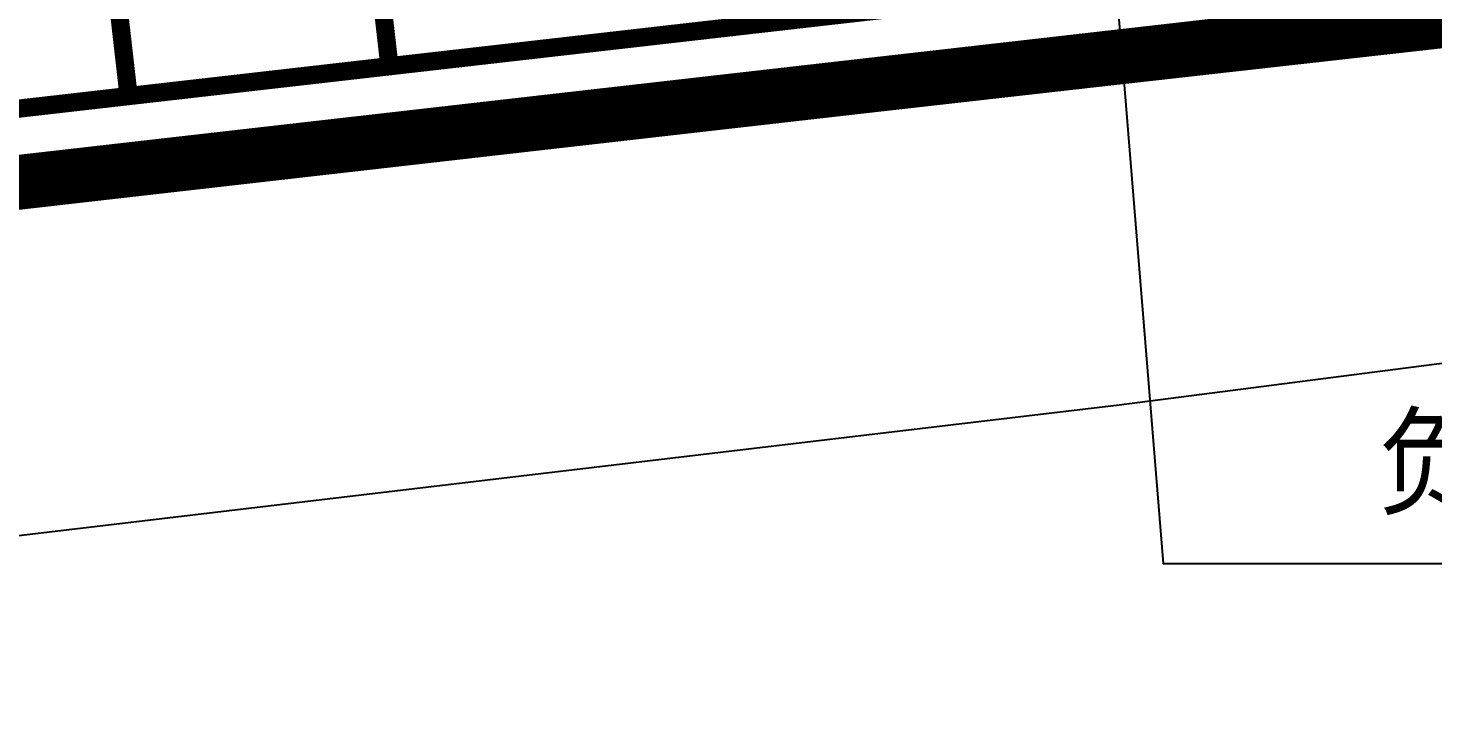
# Model space of a CAD drawing. Extents: x -809667 to 586099, y 3084146 to 3634412.
# Drawn here: x 381324.49 to 381363.02, y 3084210.94 to 3084229.87 of the extents above; entities that cross this region are included whole.
import ezdxf
from ezdxf.enums import TextEntityAlignment as Align

# ---------------------------------------------------------------- set-up
doc = ezdxf.new("R2010")
doc.units = 0
doc.header["$LTSCALE"] = 0.5
doc.layers.add('文字', color=7, linetype='CONTINUOUS')
doc.styles.add('HZ', font='', dxfattribs={"width": 0.8})
doc.styles.get('HZ').set_extended_font_data('NSimSun')

# ---------------------------------------------------------------- blocks, each defined once
blk = doc.blocks.new('123213')
at = {"layer": '文字', "color": 8, "linetype": 'Continuous'}
for p, q in [((381981.092, 3087094.498, -859.056), (381946.897, 3087090.601, -859.056)), ((381946.897, 3087090.601, -859.056), (381822.238, 3087076.343, -859.056)), ((381948.262, 3087081.219, -859.056), (381982.785, 3087085.663, -859.056)), ((381812.717, 3087065.144, -859.056), (381948.262, 3087081.219, -859.056))]:
    blk.add_line(p, q, dxfattribs=at)
at = {"layer": '文字', "color": 8, "linetype": 'Continuous', "flags": 128}
for points, const_width in [([(381770.36, 3087190.836), (381776.82, 3087194.935), (381881.084, 3087269.946), (381943.363, 3087141.793), (381981.092, 3087094.498), (381852.786, 3087079.875), (381804.234, 3087074.341), (381783.884, 3087061.618), (381723.068, 3087158.892), (381743.418, 3087171.615), (381743.418, 3087171.615), (381743.418, 3087171.615), (381770.36, 3087190.836)], 0.5), ([(381804.234, 3087074.341), (381852.786, 3087079.875), (381981.092, 3087094.498), (381943.469, 3087141.66), (381937.453, 3087153.954), (381936.869, 3087152.452), (381937.181, 3087150.636), (381936.123, 3087147.502), (381933.646, 3087144.173), (381869.205, 3087098.152), (381866.3, 3087104.178), (381855.665, 3087096.791), (381846.555, 3087097.31), (381816.785, 3087092.33)], 1.5), ([(381927.261, 3087100.154), (381928.373, 3087090.557)], 0.1), ([(381920.108, 3087099.336), (381921.221, 3087089.728)], 0.1)]:
    blk.add_lwpolyline(points, dxfattribs=dict(at, const_width=const_width))
at = {"layer": '文字', "color": 8, "linetype": 'Continuous', "const_width": 0.5, "flags": 128}
for points in [[(381889.487, 3087112.647), (381936.77, 3087146.415), (381945.371, 3087134.371), (381953.47, 3087124.277), (381969.851, 3087103.754), (381966.164, 3087094.829), (381892.485, 3087086.412)], [(381899.638, 3087087.229), (381966.164, 3087094.829), (381969.851, 3087103.754), (381953.47, 3087124.277), (381947.53, 3087119.536), (381959.69, 3087104.301), (381958.579, 3087101.612), (381906.028, 3087095.608), (381905.79, 3087097.695), (381898.537, 3087096.866)], [(381913.082, 3087096.414), (381913.945, 3087088.863), (381966.164, 3087094.829), (381969.851, 3087103.754), (381953.47, 3087124.277), (381947.53, 3087119.536), (381959.69, 3087104.301), (381958.579, 3087101.612)], [(381920.236, 3087097.232), (381921.099, 3087089.681), (381966.164, 3087094.829), (381969.851, 3087103.754), (381953.47, 3087124.277), (381947.53, 3087119.536), (381959.69, 3087104.301), (381958.579, 3087101.612)], [(381927.389, 3087098.049), (381928.252, 3087090.498), (381966.164, 3087094.829), (381969.851, 3087103.754), (381953.47, 3087124.277), (381947.53, 3087119.536), (381959.69, 3087104.301), (381958.579, 3087101.612)]]:
    blk.add_lwpolyline(points, close=True, dxfattribs=at)
at = {"layer": '文字', "color": 8, "linetype": 'Continuous'}
blk.add_lwpolyline([(381905.631, 3087085.66), (381916.616, 3087086.444), (381947.553, 3087089.944), (381980.897, 3087093.694), (381969.116, 3087109.444), (381968.897, 3087109.694)], dxfattribs=at)
at = {"layer": '文字', "color": 8, "linetype": 'Continuous', "flags": 128}
blk.add_lwpolyline([(381947.255, 3087104.024), (381949.467, 3087076.872), (381985.635, 3087076.872)], dxfattribs=at)
for points in [[(381979.5, 3087089.519), (381976.725, 3087085.651, -0.213756), (381941.394, 3087065.079), (381841.295, 3087054.416)], [(381982.628, 3087085.302), (381980.787, 3087082.736, -0.213756), (381941.924, 3087060.107), (381825.778, 3087047.735)]]:
    blk.add_lwpolyline(points, format="xyb", dxfattribs=at)
at = {"layer": '文字', "color": 8, "linetype": 'Continuous', "style": 'HZ', "width": 0.8}
blk.add_text('负一层为架空停车', height=2.4, dxfattribs=at).set_placement((381965.841, 3087079.694), align=Align.MIDDLE)

msp = doc.modelspace()

# ---------------------------------------------------------------- block references
at = {"layer": '文字', "color": 8}
msp.add_blockref('123213', (-593.85, -2861.67), dxfattribs=at)

doc.saveas('drawing.dxf')
